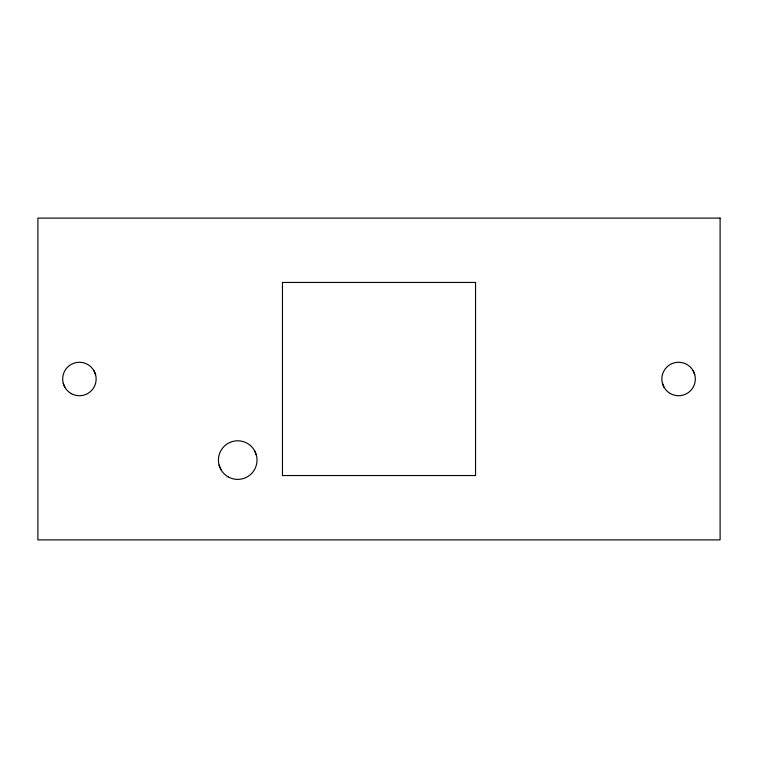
<?xml version="1.0" encoding="UTF-8"?>
<svg xmlns="http://www.w3.org/2000/svg" width="758" height="758" viewBox="0 0 758 758"><rect width="100%" height="100%" fill="white"/><g stroke="black" fill="none" stroke-linecap="round" stroke-linejoin="round"><path stroke-width="1.14" d="M693.087 370.634L694.754 374.67M662.426 383.33L664.103 387.366M254.432 450.441L256.365 455.094M219.062 465.09L220.995 469.742M93.897 370.634L95.574 374.67M63.246 383.33L64.913 387.366M720.1 218.105L37.9 218.105L37.9 539.895L720.1 539.895L720.1 218.105M475.541 282.459L282.459 282.459L282.459 475.541L475.541 475.541L475.541 282.459M71.044 393.487A16.733 16.733 0 0 0 96.143 379A16.733 16.733 0 0 0 71.044 364.513A16.733 16.733 0 0 0 71.044 393.487M670.224 393.487A16.733 16.733 0 0 0 695.323 379A16.733 16.733 0 0 0 670.224 364.513A16.733 16.733 0 0 0 670.224 393.487M228.063 476.81A19.31 19.31 0 0 0 257.019 460.087A19.31 19.31 0 0 0 228.063 443.373A19.31 19.31 0 0 0 228.063 476.81"/></g></svg>
